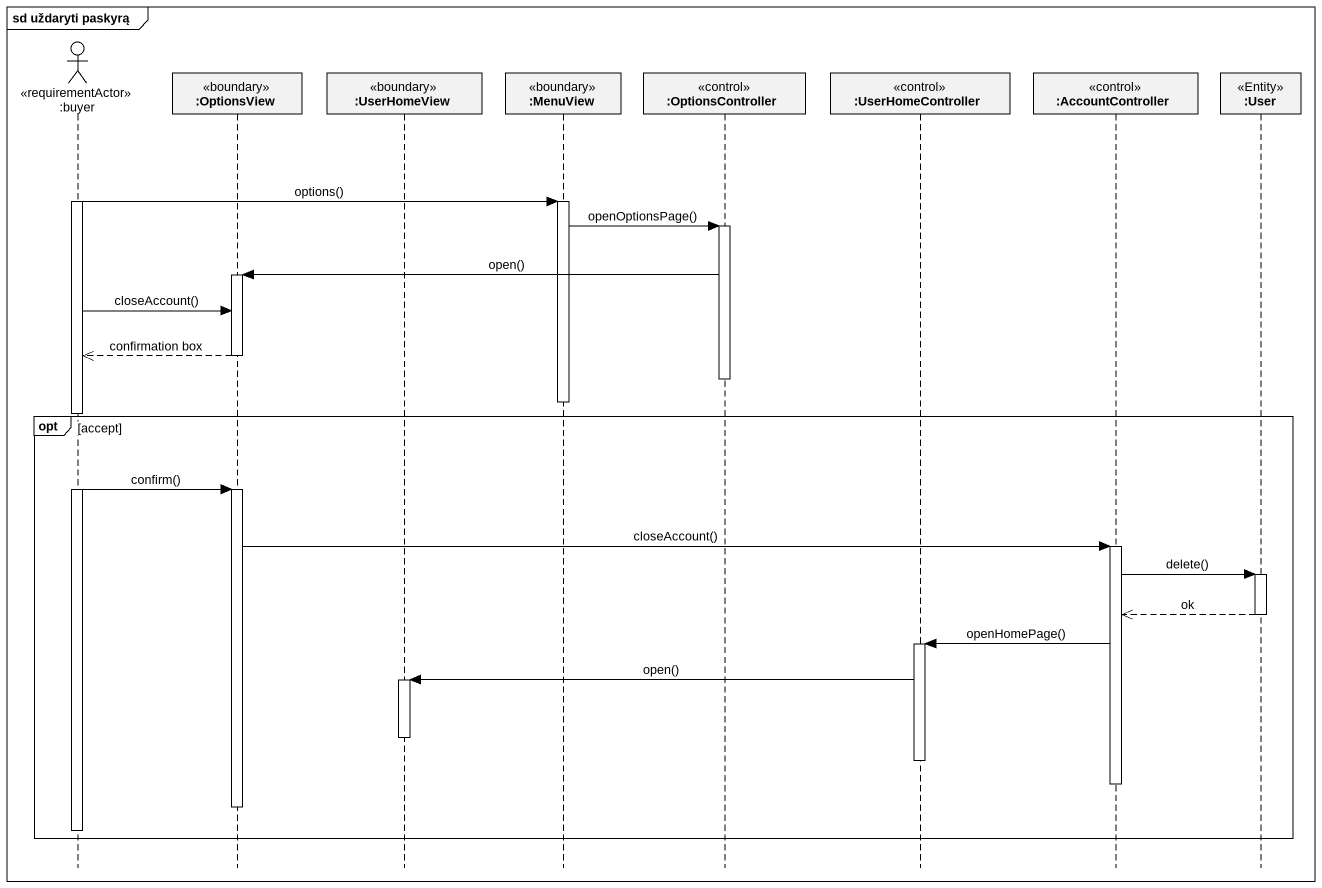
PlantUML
@startuml
mainframe sd uždaryti paskyrą
hide footbox
actor ":buyer" as buyer <<requirementActor>>
participant ":OptionsView" as OptionsView <<boundary>>
participant ":UserHomeView" as UserHomeView <<boundary>>
participant ":MenuView" as MenuView <<boundary>>
participant ":OptionsController" as OptionsController <<control>>
participant ":UserHomeController" as UserHomeController <<control>>
participant ":AccountController" as AccountController <<control>>
participant ":User" as User <<Entity>>

activate buyer
buyer -> MenuView : options()
activate MenuView
MenuView -> OptionsController : openOptionsPage()
activate OptionsController
OptionsController -> OptionsView : open()
activate OptionsView
buyer -> OptionsView : closeAccount()
OptionsView -->> buyer : confirmation box
deactivate OptionsView
deactivate OptionsController
deactivate MenuView
opt accept
  buyer -> OptionsView : confirm()
  activate OptionsView
  OptionsView -> AccountController : closeAccount()
  activate AccountController
  AccountController -> User : delete()
  activate User
  User -->> AccountController : ok
  deactivate User
  AccountController -> UserHomeController : openHomePage()
  activate UserHomeController
  UserHomeController -> UserHomeView : open()
  activate UserHomeView
  deactivate UserHomeView
  deactivate UserHomeController
  deactivate AccountController
  deactivate OptionsView
  deactivate buyer
end
@enduml
